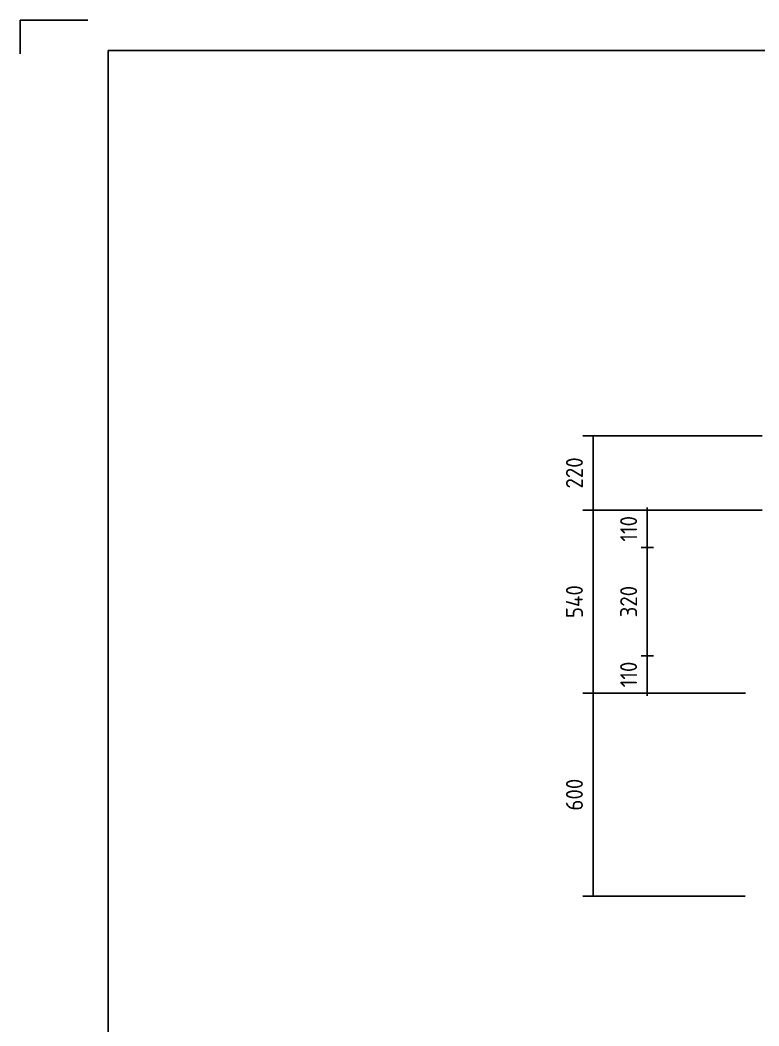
# Model space of a CAD drawing. Extents: x 0 to 420, y 0 to 297.
# Drawn here: x 0 to 109, y 148.5 to 297 of the extents above; entities that cross this region are included whole.
import ezdxf
from ezdxf.enums import TextEntityAlignment as Align

# ---------------------------------------------------------------- set-up
doc = ezdxf.new("R2010")
doc.units = 0
doc.header["$LTSCALE"] = 0.3
doc.layers.get('0').update_dxf_attribs({"linetype": 'CONTINUOUS'})
doc.layers.get('DEFPOINTS').update_dxf_attribs({"linetype": 'CONTINUOUS'})
for name, color, linetype in [('L18', 4, 'CONTINUOUS'), ('T25', 1, 'CONTINUOUS'), ('TBLK18', 4, 'CONTINUOUS'), ('TBLK25', 1, 'CONTINUOUS'), ('TBLK35', 3, 'CONTINUOUS'), ('TBLK50', 7, 'CONTINUOUS')]:
    doc.layers.add(name, color=color, linetype=linetype)
doc.styles.add('ISO', font='iso.shx')
doc.dimstyles.new('SIGNSDIM', dxfattribs={"dimtxt": 2.5, "dimasz": 0.2, "dimexe": 1.5, "dimexo": 2, "dimgap": 1.5, "dimtad": 1, "dimdec": 4, "dimlfac": 20, "dimrnd": 1, "dimdsep": 46, "dimtxsty": 'ISO', "dimblk": 'SGNDIM', "dimcen": 2.5, "dimse2": 1, "dimadec": 0, "dimazin": 0, "dimtfac": 1, "dimtdec": 4, "dimtix": 1, "dimtmove": 0, "dimatfit": 3, "dimldrblk": 'SGNDIM', "dimfxl": 1, "dimtolj": 1, "dimtzin": 0, "dimarcsym": 0})

# ---------------------------------------------------------------- blocks, each defined once
blk = doc.blocks.new('A3BBLK')
at = {"layer": 'TBLK25'}
for p, q in [((10, 297), (0, 297)), ((0, 297), (0, 292))]:
    blk.add_line(p, q, dxfattribs=at)
at = {"layer": 'TBLK50'}
for p, q in [((415.5, 292.5), (13, 292.5)), ((13, 292.5), (13, 4.5))]:
    blk.add_line(p, q, dxfattribs=at)
blk = doc.blocks.new('a3_in_vtblk std dwg')
blk.add_blockref('A3BBLK', (0, 0))
at = {"layer": 'TBLK18', "style": 'ISO'}
blk.add_attdef('MR_DIRECTORATE', text='', height=1.5, dxfattribs=at).set_placement((381.5, 68.12), align=Align.CENTER)
for tag, p in [('STREET_NAME', (355.51, 62.1)), ('SUBURB_POSTCODE', (388.49, 62.1)), ('TELEPHONE_NO.', (368.31, 59.84)), ('FAX_NO.', (393.56, 59.84))]:
    blk.add_attdef(tag, p, '', height=1.5, dxfattribs=at)
at = {"layer": 'TBLK25', "style": 'ISO'}
for tag, height, p in [('MR_BRANCH', 2, (381.5, 65.2)), ('ROAD_SECTION', 1.75, (384.5, 29.16)), ('SLK', 1.75, (384.5, 26.11)), ('CHAINAGE', 1.75, (384.5, 19.21))]:
    blk.add_attdef(tag, text='', height=height, dxfattribs=at).set_placement(p, align=Align.CENTER)
for tag, p, height in [('FILE_NUMBER', (371.77, 54.24), 2.5), ('DESIGNED_/_DRAWN', (371.77, 49.49), 2), ('VERIFIED', (371.77, 44.49), 2), ('APPROVED', (371.77, 39.49), 2), ('LOCAL_AUTHORITY', (370.48, 16.73), 1.25)]:
    blk.add_attdef(tag, p, '', height=height, dxfattribs=at)
at = {"layer": 'TBLK35', "style": 'ISO', "width": 0.9}
for tag, p in [('ROAD_PROJECT&NUMBER', (384.5, 32.23)), ('DRAWING_DESCRIPTION', (384.5, 22.29))]:
    blk.add_attdef(tag, text='', height=2.5, dxfattribs=at).set_placement(p, align=Align.CENTER)
at = {"layer": 'TBLK50', "style": 'ISO'}
blk.add_attdef('MRWA_DRG_NUMBER', (356.29, 6.08), '', height=5, dxfattribs=at)
blk = doc.blocks.new('SGNDIM')
for p, q in [((0, 0), (-1, 0)), ((0, 4.5), (0, -4.5))]:
    blk.add_line(p, q)
blk = doc.blocks.new('*D325')
at = {"layer": 'DEFPOINTS', "color": 0, "transparency": 16777216}
for p in [(105.25, 203.14), (92.57, 197.64), (105.25, 197.64)]:
    blk.add_point(p, dxfattribs=at)
at = {"layer": 'T25', "color": 0, "lineweight": -2, "transparency": 16777216}
for p, q in [((92.57, 203.34), (92.57, 203.54)), ((92.57, 203.14), (92.57, 197.64)), ((103.25, 197.64), (91.07, 197.64)), ((92.57, 197.44), (92.57, 197.24))]:
    blk.add_line(p, q, dxfattribs=at)
at = {"layer": 'T25', "color": 0, "lineweight": -2, "transparency": 16777216, "xscale": 0.2, "yscale": 0.2, "zscale": 0.2}
for p, rotation in [((92.57, 203.14), 270), ((92.57, 197.64), 90)]:
    blk.add_blockref('SGNDIM', p, dxfattribs=dict(at, rotation=rotation))
at = {"layer": 'T25', "color": 0, "transparency": 16777216, "insert": (89.82, 200.39), "char_height": 2.5, "attachment_point": 5, "rotation": 90, "style": 'ISO'}
blk.add_mtext('\\A1;110', dxfattribs=at)
blk = doc.blocks.new('*D326')
at = {"layer": 'DEFPOINTS', "color": 0, "transparency": 16777216}
for p in [(112.53, 219.14), (92.57, 203.14), (112.53, 203.14)]:
    blk.add_point(p, dxfattribs=at)
at = {"layer": 'T25', "color": 0, "lineweight": -2, "transparency": 16777216}
blk.add_line((92.57, 218.94), (92.57, 203.34), dxfattribs=at)
at = {"layer": 'T25', "color": 0, "lineweight": -2, "transparency": 16777216, "xscale": 0.2, "yscale": 0.2, "zscale": 0.2}
for p, rotation in [((92.57, 219.14), 90), ((92.57, 203.14), 270)]:
    blk.add_blockref('SGNDIM', p, dxfattribs=dict(at, rotation=rotation))
at = {"layer": 'T25', "color": 0, "transparency": 16777216, "insert": (89.82, 211.14), "char_height": 2.5, "attachment_point": 5, "rotation": 90, "style": 'ISO'}
blk.add_mtext('\\A1;320', dxfattribs=at)
blk = doc.blocks.new('*D327')
at = {"layer": 'DEFPOINTS', "color": 0, "transparency": 16777216}
for p in [(105.25, 224.64), (92.57, 219.14), (105.25, 219.14)]:
    blk.add_point(p, dxfattribs=at)
at = {"layer": 'T25', "color": 0, "lineweight": -2, "transparency": 16777216}
for p, q in [((103.25, 224.64), (91.07, 224.64)), ((92.57, 224.84), (92.57, 225.04)), ((92.57, 224.64), (92.57, 219.14)), ((92.57, 218.94), (92.57, 218.74))]:
    blk.add_line(p, q, dxfattribs=at)
at = {"layer": 'T25', "color": 0, "lineweight": -2, "transparency": 16777216, "xscale": 0.2, "yscale": 0.2, "zscale": 0.2}
for p, rotation in [((92.57, 224.64), 270), ((92.57, 219.14), 90)]:
    blk.add_blockref('SGNDIM', p, dxfattribs=dict(at, rotation=rotation))
at = {"layer": 'T25', "color": 0, "transparency": 16777216, "insert": (89.82, 221.89), "char_height": 2.5, "attachment_point": 5, "rotation": 90, "style": 'ISO'}
blk.add_mtext('\\A1;110', dxfattribs=at)
blk = doc.blocks.new('*D336')
at = {"layer": 'DEFPOINTS', "color": 0, "transparency": 16777216}
for p in [(84.57, 235.64), (111.55, 235.64), (111.55, 224.64)]:
    blk.add_point(p, dxfattribs=at)
at = {"layer": 'T25', "color": 0, "lineweight": -2, "transparency": 16777216}
for p, q in [((109.55, 235.64), (83.07, 235.64)), ((84.57, 224.84), (84.57, 235.44)), ((109.55, 224.64), (83.07, 224.64))]:
    blk.add_line(p, q, dxfattribs=at)
at = {"layer": 'T25', "color": 0, "lineweight": -2, "transparency": 16777216, "xscale": 0.2, "yscale": 0.2, "zscale": 0.2}
for p, rotation in [((84.57, 235.64), 90), ((84.57, 224.64), 270)]:
    blk.add_blockref('SGNDIM', p, dxfattribs=dict(at, rotation=rotation))
at = {"layer": 'T25', "color": 0, "transparency": 16777216, "insert": (81.82, 230.14), "char_height": 2.5, "attachment_point": 5, "rotation": 90, "style": 'ISO'}
blk.add_mtext('\\A1;220', dxfattribs=at)
blk = doc.blocks.new('*D345')
at = {"layer": 'DEFPOINTS', "color": 0, "transparency": 16777216}
for p in [(109.09, 224.64), (84.57, 197.64), (109.09, 197.64)]:
    blk.add_point(p, dxfattribs=at)
at = {"layer": 'T25', "color": 0, "lineweight": -2, "transparency": 16777216}
for p, q in [((107.09, 224.64), (83.07, 224.64)), ((84.57, 224.44), (84.57, 197.84)), ((107.09, 197.64), (83.07, 197.64))]:
    blk.add_line(p, q, dxfattribs=at)
at = {"layer": 'T25', "color": 0, "lineweight": -2, "transparency": 16777216, "xscale": 0.2, "yscale": 0.2, "zscale": 0.2}
for p, rotation in [((84.57, 224.64), 90), ((84.57, 197.64), 270)]:
    blk.add_blockref('SGNDIM', p, dxfattribs=dict(at, rotation=rotation))
at = {"layer": 'T25', "color": 0, "transparency": 16777216, "insert": (81.82, 211.14), "char_height": 2.5, "attachment_point": 5, "rotation": 90, "style": 'ISO'}
blk.add_mtext('\\A1;540', dxfattribs=at)
blk = doc.blocks.new('*D364')
at = {"layer": 'DEFPOINTS', "color": 0, "transparency": 16777216}
for p in [(109, 197.64), (84.57, 167.64), (109, 167.64)]:
    blk.add_point(p, dxfattribs=at)
at = {"layer": 'T25', "color": 0, "lineweight": -2, "transparency": 16777216}
for p, q in [((107, 197.64), (83.07, 197.64)), ((84.57, 197.44), (84.57, 167.84)), ((107, 167.64), (83.07, 167.64))]:
    blk.add_line(p, q, dxfattribs=at)
at = {"layer": 'T25', "color": 0, "lineweight": -2, "transparency": 16777216, "xscale": 0.2, "yscale": 0.2, "zscale": 0.2}
for p, rotation in [((84.57, 197.64), 90), ((84.57, 167.64), 270)]:
    blk.add_blockref('SGNDIM', p, dxfattribs=dict(at, rotation=rotation))
at = {"layer": 'T25', "color": 0, "transparency": 16777216, "insert": (81.82, 182.64), "char_height": 2.5, "attachment_point": 5, "rotation": 90, "style": 'ISO'}
blk.add_mtext('\\A1;600', dxfattribs=at)

msp = doc.modelspace()

# ---------------------------------------------------------------- block references
at = {"layer": 'L18'}
msp.add_blockref('a3_in_vtblk std dwg', (0.0000004, -0.0000002), dxfattribs=at)

# ---------------------------------------------------------------- dimensions: what is measured, and where the dimension line sits
at = {"layer": 'T25'}
for base, p1, p2, override, picture, middle in [((84.5693635, 235.6374179), (111.5455109, 224.6374179), (111.5455109, 235.6374179), {"dimse2": 0}, '*D336', (81.8193635, 230.1374179)), ((84.5693635, 197.6374179), (109.0931339, 224.6374179), (109.0931339, 197.6374179), {"dimse2": 0}, '*D345', (81.8193635, 211.1374179)), ((92.5693635, 203.1374179), (112.5317304, 219.1374179), (112.5317304, 203.1374179), {"dimse1": 1}, '*D326', (89.8193635, 211.1374179)), ((92.5693635, 197.6374179), (105.2499966, 203.1374179), (105.2499966, 197.6374179), {"dimse1": 1, "dimse2": 0}, '*D325', (89.8193635, 200.3874179)), ((84.5693635, 167.6374179), (108.9999636, 197.6374179), (108.9999636, 167.6374179), {"dimse2": 0}, '*D364', (81.8193635, 182.6374179))]:
    dim = msp.add_linear_dim(base=base, p1=p1, p2=p2, angle=90, dimstyle='SIGNSDIM', override=override, dxfattribs=at)
    dim.commit()
    dim.dimension.update_dxf_attribs({"geometry": picture, "text_midpoint": middle})
dim = msp.add_linear_dim(base=(92.5693635, 219.1374179), p1=(105.2499966, 224.6374179), p2=(105.2499966, 219.1374179), angle=90, dimstyle='SIGNSDIM', dxfattribs=at)
dim.commit()
dim.dimension.update_dxf_attribs({"geometry": '*D327', "text_midpoint": (89.8193635, 221.8874179)})

doc.saveas('drawing.dxf')
